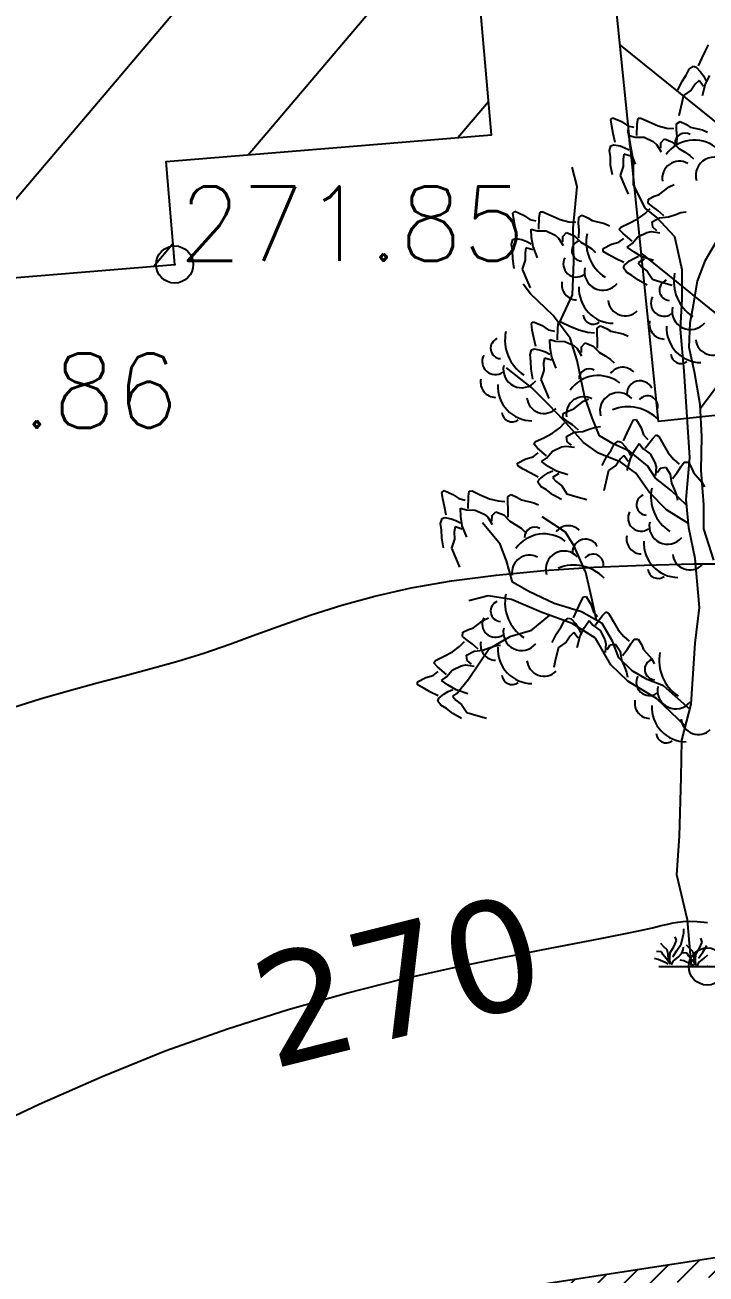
# Model space of a CAD drawing. Header units: millimetres. Extents: x 524954 to 526204, y 9523489 to 9524010.
# Drawn here: x 525496.57 to 525505.72, y 9523560.86 to 9523577.66 of the extents above; entities that cross this region are included whole.
import ezdxf
from ezdxf.enums import TextEntityAlignment as Align

# ---------------------------------------------------------------- set-up
doc = ezdxf.new("R2010")
doc.units = ezdxf.units.MM
doc.header["$PDMODE"] = 32
doc.header["$PDSIZE"] = 0.5
doc.linetypes.add('ACAD_ISO12W100', pattern=[21, 12, -3, 0, -3, 0, -3])
for name, color, linetype in [('Arbre', 34, 'ACAD_ISO12W100'), ('Bati', 6, 'Continuous'), ('Bati_H', 1, 'Continuous'), ('Cloture', 7, 'Continuous'), ('CN_01_00', 3, 'Continuous'), ('CN_10_00', 1, 'Continuous'), ('Cotation Courbes de niveau', 7, 'Continuous'), ('Murs', 1, 'Continuous'), ('TopoAlt', 3, 'Continuous'), ('TOPOJIS', 7, 'Continuous')]:
    doc.layers.add(name, color=color, linetype=linetype)
doc.styles.add('Simplex 1.0', font='Simplex.shx', dxfattribs={"width": 0.99, "height": 1})
doc.styles.add('Verdana 1.0', font='verdana.ttf', dxfattribs={"width": 0.99, "height": 1})

# ---------------------------------------------------------------- blocks, each defined once
blk = doc.blocks.new('TCPOINT M')
at = {"color": 0}
blk.add_point((0, 0), dxfattribs=at)
at = {"layer": 'TopoAlt', "style": 'Simplex 1.0', "width": 0.99}
blk.add_attdef('ALT', (0.15, 0.15), '', height=1, dxfattribs=at)
blk = doc.blocks.new('v088')
at = {"color": 3, "linetype": 'Continuous'}
for p, q in [((-0.069, 12.224), (-0.024, 12.318)), ((-0.024, 12.318), (0.016, 12.396)), ((-0.243, 12.069), (-0.188, 12.111)), ((-0.188, 12.111), (-0.15, 12.099)), ((-0.15, 12.099), (-0.092, 12.035)), ((-0.118, 12.113), (-0.069, 12.224)), ((-0.344, 11.901), (-0.283, 11.991)), ((-0.283, 11.991), (-0.243, 12.069)), ((-0.092, 12.035), (-0.054, 11.98)), ((-0.054, 11.98), (-0.022, 11.919)), ((-0.025, 11.872), (0.032, 11.984)), ((-0.403, 11.78), (-0.344, 11.901)), ((-0.217, 11.788), (-0.32, 11.714)), ((-0.162, 11.869), (-0.217, 11.788)), ((-0.112, 11.918), (-0.162, 11.869)), ((-0.054, 11.839), (-0.112, 11.918)), ((-0.066, 11.715), (-0.025, 11.872)), ((-0.32, 11.714), (-0.357, 11.558)), ((-0.357, 11.558), (-0.382, 11.444)), ((-1.299, 11.392), (-1.27, 11.417)), ((-1.285, 11.305), (-1.299, 11.392)), ((-1.266, 11.203), (-1.285, 11.305)), ((-1.27, 11.417), (-1.154, 11.366)), ((-1.154, 11.366), (-1.07, 11.309)), ((-1.07, 11.309), (-0.988, 11.29)), ((-0.947, 11.176), (-0.943, 11.337)), ((-0.943, 11.337), (-0.932, 11.411)), ((-0.932, 11.411), (-0.894, 11.412)), ((-0.894, 11.412), (-0.784, 11.361)), ((-0.784, 11.361), (-0.66, 11.307)), ((-0.66, 11.307), (-0.544, 11.278)), ((-0.544, 11.278), (-0.452, 11.27)), ((-0.413, 11.333), (-0.367, 11.365)), ((-0.413, 11.254), (-0.413, 11.333)), ((-0.367, 11.365), (-0.29, 11.329)), ((-0.29, 11.329), (-0.229, 11.292)), ((-0.229, 11.292), (-0.065, 11.254)), ((-1.241, 11.084), (-1.266, 11.203)), ((-1.05, 11.179), (-0.971, 11.157)), ((-1.044, 11.067), (-1.05, 11.179)), ((-0.971, 11.157), (-0.851, 11.155)), ((-0.851, 11.155), (-0.73, 11.098)), ((-0.73, 11.098), (-0.682, 11.059)), ((-0.626, 11.08), (-0.576, 11.133)), ((-0.576, 11.133), (-0.468, 11.09)), ((-0.468, 11.09), (-0.384, 11.005)), ((-0.408, 11.17), (-0.413, 11.254)), ((-0.41, 11.061), (-0.408, 11.17)), ((-0.065, 11.254), (0.001, 11.223)), ((-1.317, 10.975), (-1.297, 11.041)), ((-1.303, 10.889), (-1.317, 10.975)), ((-1.297, 11.041), (-1.259, 11.053)), ((-1.259, 11.053), (-1.174, 11.037)), ((-1.174, 11.037), (-1.111, 11.014)), ((-1.122, 10.929), (-1.134, 10.861)), ((-1.029, 10.899), (-1.122, 10.929)), ((-1.111, 11.014), (-1.05, 10.983)), ((-1.024, 10.943), (-1.044, 11.067)), ((-0.966, 10.792), (-1.024, 10.943)), ((-0.682, 11.059), (-0.622, 10.96)), ((-0.626, 11.006), (-0.626, 11.08)), ((-0.384, 11.005), (-0.307, 10.958)), ((-0.307, 10.958), (-0.234, 10.911)), ((-1.3, 10.78), (-1.303, 10.889)), ((-1.277, 10.647), (-1.3, 10.78)), ((-1.131, 10.763), (-1.171, 10.642)), ((-1.134, 10.861), (-1.131, 10.763)), ((-0.234, 10.911), (-0.184, 10.864)), ((-1.171, 10.642), (-1.109, 10.494)), ((-1.109, 10.494), (-1.063, 10.387)), ((-0.648, 10.385), (-0.514, 10.488)), ((-0.514, 10.488), (-0.448, 10.519)), ((-0.796, 10.268), (-0.791, 10.323)), ((-0.735, 10.218), (-0.796, 10.268)), ((-0.791, 10.323), (-0.715, 10.36)), ((-0.715, 10.36), (-0.648, 10.385)), ((-2.616, 10.132), (-2.587, 10.158)), ((-2.603, 10.046), (-2.616, 10.132)), ((-2.587, 10.158), (-2.471, 10.107)), ((-2.471, 10.107), (-2.388, 10.049)), ((-2.261, 10.077), (-2.249, 10.151)), ((-2.249, 10.151), (-2.211, 10.152)), ((-2.211, 10.152), (-2.101, 10.101)), ((-2.101, 10.101), (-1.977, 10.047)), ((-1.73, 10.074), (-1.685, 10.105)), ((-1.685, 10.105), (-1.608, 10.069)), ((-0.931, 10.06), (-0.836, 10.131)), ((-0.836, 10.131), (-0.771, 10.198)), ((-0.666, 10.169), (-0.735, 10.218)), ((-0.583, 10.098), (-0.666, 10.169)), ((-0.642, 10.071), (-0.523, 10.083)), ((-0.523, 10.083), (-0.438, 10.113)), ((-0.438, 10.113), (-0.356, 10.14)), ((-0.356, 10.14), (-0.287, 10.149)), ((-2.583, 9.943), (-2.603, 10.046)), ((-2.558, 9.824), (-2.583, 9.943)), ((-2.388, 10.049), (-2.306, 10.03)), ((-2.368, 9.919), (-2.288, 9.897)), ((-2.362, 9.808), (-2.368, 9.919)), ((-2.264, 9.917), (-2.261, 10.077)), ((-1.977, 10.047), (-1.862, 10.018)), ((-1.862, 10.018), (-1.769, 10.01)), ((-1.731, 9.995), (-1.73, 10.074)), ((-1.725, 9.911), (-1.731, 9.995)), ((-1.608, 10.069), (-1.547, 10.033)), ((-1.547, 10.033), (-1.382, 9.994)), ((-1.382, 9.994), (-1.316, 9.963)), ((-1.184, 9.915), (-1.161, 9.945)), ((-1.134, 9.859), (-1.184, 9.915)), ((-1.161, 9.945), (-1.051, 9.998)), ((-1.051, 9.998), (-0.931, 10.06)), ((-0.743, 10.015), (-0.642, 10.071)), ((-0.734, 9.943), (-0.743, 10.015)), ((-0.677, 9.896), (-0.734, 9.943)), ((-2.634, 9.715), (-2.614, 9.781)), ((-2.614, 9.781), (-2.576, 9.793)), ((-2.576, 9.793), (-2.492, 9.777)), ((-2.492, 9.777), (-2.428, 9.754)), ((-2.428, 9.754), (-2.368, 9.723)), ((-2.342, 9.683), (-2.362, 9.808)), ((-2.288, 9.897), (-2.168, 9.895)), ((-2.168, 9.895), (-2.047, 9.839)), ((-2.047, 9.839), (-2, 9.799)), ((-2, 9.799), (-1.94, 9.7)), ((-1.944, 9.746), (-1.943, 9.82)), ((-1.943, 9.82), (-1.893, 9.873)), ((-1.893, 9.873), (-1.786, 9.83)), ((-1.786, 9.83), (-1.702, 9.745)), ((-1.728, 9.802), (-1.725, 9.911)), ((-1.702, 9.745), (-1.624, 9.699)), ((-1.192, 9.743), (-1.125, 9.794)), ((-1.012, 9.755), (-1.134, 9.859)), ((-1.011, 9.724), (-0.934, 9.816)), ((-0.934, 9.816), (-0.814, 9.874)), ((-0.814, 9.874), (-0.753, 9.886)), ((-0.753, 9.886), (-0.639, 9.87)), ((-2.621, 9.629), (-2.634, 9.715)), ((-2.617, 9.52), (-2.621, 9.629)), ((-2.439, 9.669), (-2.451, 9.601)), ((-2.451, 9.601), (-2.448, 9.503)), ((-2.346, 9.639), (-2.439, 9.669)), ((-2.283, 9.532), (-2.342, 9.683)), ((-1.624, 9.699), (-1.552, 9.652)), ((-1.552, 9.652), (-1.502, 9.604)), ((-1.402, 9.657), (-1.289, 9.715)), ((-1.401, 9.619), (-1.402, 9.657)), ((-1.325, 9.574), (-1.401, 9.619)), ((-1.289, 9.715), (-1.192, 9.743)), ((-1.079, 9.676), (-1.011, 9.724)), ((-0.989, 9.611), (-1.079, 9.676)), ((-0.88, 9.547), (-0.989, 9.611)), ((-2.595, 9.387), (-2.617, 9.52)), ((-2.448, 9.503), (-2.488, 9.382)), ((-1.233, 9.524), (-1.325, 9.574)), ((-1.125, 9.469), (-1.233, 9.524)), ((-1.128, 9.398), (-1.113, 9.435)), ((-1.113, 9.435), (-1.047, 9.49)), ((-1.047, 9.49), (-0.989, 9.525)), ((-0.989, 9.525), (-0.927, 9.553)), ((-0.848, 9.516), (-0.931, 9.463)), ((-0.931, 9.463), (-0.885, 9.411)), ((-0.885, 9.411), (-0.807, 9.351)), ((-0.726, 9.498), (-0.88, 9.547)), ((-2.488, 9.382), (-2.427, 9.234)), ((-1.089, 9.341), (-1.128, 9.398)), ((-1.014, 9.297), (-1.089, 9.341)), ((-0.927, 9.231), (-1.014, 9.297)), ((-0.807, 9.351), (-0.739, 9.244)), ((-0.739, 9.244), (-0.586, 9.198)), ((-2.427, 9.234), (-2.38, 9.127)), ((-0.81, 9.165), (-0.927, 9.231)), ((-0.586, 9.198), (-0.473, 9.166)), ((-2.366, 8.647), (-2.337, 8.672)), ((-2.353, 8.56), (-2.366, 8.647)), ((-2.337, 8.672), (-2.221, 8.621)), ((-2.221, 8.621), (-2.138, 8.563)), ((-2.014, 8.431), (-2.011, 8.592)), ((-2.011, 8.592), (-1.999, 8.665)), ((-1.999, 8.665), (-1.961, 8.666)), ((-1.961, 8.666), (-1.851, 8.615)), ((-1.851, 8.615), (-1.727, 8.562)), ((-1.481, 8.509), (-1.48, 8.588)), ((-1.48, 8.588), (-1.435, 8.619)), ((-1.435, 8.619), (-1.357, 8.583)), ((-1.357, 8.583), (-1.297, 8.547)), ((-2.333, 8.457), (-2.353, 8.56)), ((-2.308, 8.338), (-2.333, 8.457)), ((-2.138, 8.563), (-2.056, 8.544)), ((-2.118, 8.433), (-2.038, 8.411)), ((-2.112, 8.322), (-2.118, 8.433)), ((-2.038, 8.411), (-1.918, 8.409)), ((-1.918, 8.409), (-1.797, 8.353)), ((-1.727, 8.562), (-1.612, 8.532)), ((-1.612, 8.532), (-1.519, 8.524)), ((-1.475, 8.425), (-1.481, 8.509)), ((-1.478, 8.316), (-1.475, 8.425)), ((-1.297, 8.547), (-1.132, 8.508)), ((-1.132, 8.508), (-1.066, 8.477)), ((-2.384, 8.23), (-2.364, 8.296)), ((-2.364, 8.296), (-2.326, 8.308)), ((-2.326, 8.308), (-2.242, 8.291)), ((-2.242, 8.291), (-2.178, 8.268)), ((-2.178, 8.268), (-2.118, 8.237)), ((-2.092, 8.197), (-2.112, 8.322)), ((-1.797, 8.353), (-1.75, 8.313)), ((-1.75, 8.313), (-1.69, 8.215)), ((-1.694, 8.261), (-1.693, 8.334)), ((-1.693, 8.334), (-1.643, 8.387)), ((-1.643, 8.387), (-1.536, 8.344)), ((-1.536, 8.344), (-1.452, 8.259)), ((-1.452, 8.259), (-1.374, 8.213)), ((-2.371, 8.143), (-2.384, 8.23)), ((-2.367, 8.034), (-2.371, 8.143)), ((-2.189, 8.184), (-2.201, 8.115)), ((-2.201, 8.115), (-2.198, 8.017)), ((-2.096, 8.154), (-2.189, 8.184)), ((-2.033, 8.047), (-2.092, 8.197)), ((-1.374, 8.213), (-1.302, 8.166)), ((-1.302, 8.166), (-1.252, 8.118)), ((-2.345, 7.902), (-2.367, 8.034)), ((-2.198, 8.017), (-2.238, 7.897)), ((-2.238, 7.897), (-2.177, 7.749)), ((-2.177, 7.749), (-2.13, 7.641)), ((-1.797, 7.5), (-1.663, 7.603)), ((-1.663, 7.603), (-1.598, 7.634)), ((-1.945, 7.383), (-1.94, 7.438)), ((-1.94, 7.438), (-1.864, 7.475)), ((-1.864, 7.475), (-1.797, 7.5)), ((-2.081, 7.175), (-1.985, 7.246)), ((-1.985, 7.246), (-1.92, 7.313)), ((-1.884, 7.333), (-1.945, 7.383)), ((-1.815, 7.284), (-1.884, 7.333)), ((-1.732, 7.213), (-1.815, 7.284)), ((-1.672, 7.198), (-1.587, 7.228)), ((-1.587, 7.228), (-1.505, 7.255)), ((-1.505, 7.255), (-1.436, 7.264)), ((-1.078, 7.18), (-1.034, 7.275)), ((-1.034, 7.275), (-0.994, 7.353)), ((-0.994, 7.353), (-0.955, 7.356)), ((-0.955, 7.356), (-0.891, 7.247)), ((-0.891, 7.247), (-0.858, 7.151)), ((-2.333, 7.03), (-2.31, 7.06)), ((-2.31, 7.06), (-2.2, 7.113)), ((-2.2, 7.113), (-2.081, 7.175)), ((-1.892, 7.13), (-1.791, 7.186)), ((-1.883, 7.058), (-1.892, 7.13)), ((-1.826, 7.011), (-1.883, 7.058)), ((-1.791, 7.186), (-1.672, 7.198)), ((-1.253, 7.025), (-1.198, 7.067)), ((-1.198, 7.067), (-1.16, 7.055)), ((-1.128, 7.069), (-1.078, 7.18)), ((-0.858, 7.151), (-0.802, 7.088)), ((-0.835, 6.972), (-0.738, 7.1)), ((-0.738, 7.1), (-0.686, 7.153)), ((-0.686, 7.153), (-0.654, 7.131)), ((-0.654, 7.131), (-0.595, 7.025)), ((-2.342, 6.858), (-2.275, 6.909)), ((-2.283, 6.974), (-2.333, 7.03)), ((-2.161, 6.87), (-2.283, 6.974)), ((-2.161, 6.839), (-2.083, 6.931)), ((-2.083, 6.931), (-1.963, 6.989)), ((-1.963, 6.989), (-1.902, 7.001)), ((-1.902, 7.001), (-1.788, 6.985)), ((-1.354, 6.857), (-1.293, 6.947)), ((-1.293, 6.947), (-1.253, 7.025)), ((-1.16, 7.055), (-1.101, 6.992)), ((-1.101, 6.992), (-1.063, 6.936)), ((-1.063, 6.936), (-1.032, 6.875)), ((-1.035, 6.828), (-0.978, 6.941)), ((-0.978, 6.941), (-0.918, 7.034)), ((-0.918, 7.034), (-0.866, 6.97)), ((-0.866, 6.97), (-0.77, 6.898)), ((-0.77, 6.898), (-0.705, 6.781)), ((-0.595, 7.025), (-0.526, 6.909)), ((-0.526, 6.909), (-0.45, 6.818)), ((-2.551, 6.772), (-2.439, 6.83)), ((-2.55, 6.734), (-2.551, 6.772)), ((-2.475, 6.689), (-2.55, 6.734)), ((-2.439, 6.83), (-2.342, 6.858)), ((-2.228, 6.791), (-2.161, 6.839)), ((-2.138, 6.726), (-2.228, 6.791)), ((-2.029, 6.662), (-2.138, 6.726)), ((-1.413, 6.737), (-1.354, 6.857)), ((-1.227, 6.745), (-1.33, 6.67)), ((-1.172, 6.826), (-1.227, 6.745)), ((-1.122, 6.874), (-1.172, 6.826)), ((-1.064, 6.795), (-1.122, 6.874)), ((-1.076, 6.671), (-1.035, 6.828)), ((-0.705, 6.781), (-0.69, 6.721)), ((-0.69, 6.721), (-0.699, 6.606)), ((-0.45, 6.818), (-0.379, 6.757)), ((-0.402, 6.651), (-0.357, 6.722)), ((-0.357, 6.722), (-0.31, 6.785)), ((-0.31, 6.785), (-0.255, 6.784)), ((-0.255, 6.784), (-0.214, 6.71)), ((-2.383, 6.639), (-2.475, 6.689)), ((-2.274, 6.584), (-2.383, 6.639)), ((-2.262, 6.55), (-2.196, 6.606)), ((-2.196, 6.606), (-2.138, 6.64)), ((-2.138, 6.64), (-2.076, 6.668)), ((-1.998, 6.632), (-2.08, 6.578)), ((-2.08, 6.578), (-2.034, 6.526)), ((-1.875, 6.613), (-2.029, 6.662)), ((-1.33, 6.67), (-1.367, 6.514)), ((-0.675, 6.646), (-0.632, 6.705)), ((-0.632, 6.705), (-0.56, 6.719)), ((-0.56, 6.719), (-0.498, 6.621)), ((-0.498, 6.621), (-0.48, 6.503)), ((-0.468, 6.564), (-0.402, 6.651)), ((-0.214, 6.71), (-0.186, 6.645)), ((-0.186, 6.645), (-0.075, 6.517)), ((-3.568, 6.377), (-3.539, 6.402)), ((-3.539, 6.402), (-3.423, 6.351)), ((-3.213, 6.322), (-3.201, 6.396)), ((-3.201, 6.396), (-3.163, 6.397)), ((-3.163, 6.397), (-3.053, 6.346)), ((-2.277, 6.513), (-2.262, 6.55)), ((-2.238, 6.456), (-2.277, 6.513)), ((-2.163, 6.412), (-2.238, 6.456)), ((-2.076, 6.346), (-2.163, 6.412)), ((-2.034, 6.526), (-1.957, 6.466)), ((-1.957, 6.466), (-1.888, 6.359)), ((-1.367, 6.514), (-1.392, 6.4)), ((-0.48, 6.503), (-0.444, 6.419)), ((-0.444, 6.419), (-0.414, 6.339)), ((-0.075, 6.517), (-0.04, 6.453)), ((-3.555, 6.29), (-3.568, 6.377)), ((-3.535, 6.188), (-3.555, 6.29)), ((-3.423, 6.351), (-3.34, 6.294)), ((-3.34, 6.294), (-3.258, 6.275)), ((-3.216, 6.161), (-3.213, 6.322)), ((-3.053, 6.346), (-2.929, 6.292)), ((-2.929, 6.292), (-2.814, 6.263)), ((-2.814, 6.263), (-2.721, 6.255)), ((-2.683, 6.24), (-2.682, 6.318)), ((-2.677, 6.155), (-2.683, 6.24)), ((-2.682, 6.318), (-2.637, 6.35)), ((-2.637, 6.35), (-2.56, 6.314)), ((-2.56, 6.314), (-2.499, 6.278)), ((-2.499, 6.278), (-2.334, 6.239)), ((-2.334, 6.239), (-2.268, 6.208)), ((-1.959, 6.28), (-2.076, 6.346)), ((-1.888, 6.359), (-1.735, 6.313)), ((-1.735, 6.313), (-1.622, 6.281)), ((-0.414, 6.339), (-0.401, 6.271)), ((-3.51, 6.069), (-3.535, 6.188)), ((-3.32, 6.164), (-3.24, 6.142)), ((-3.314, 6.053), (-3.32, 6.164)), ((-3.294, 5.928), (-3.314, 6.053)), ((-3.24, 6.142), (-3.121, 6.14)), ((-3.121, 6.14), (-2.999, 6.083)), ((-2.999, 6.083), (-2.952, 6.044)), ((-2.896, 5.991), (-2.895, 6.065)), ((-2.895, 6.065), (-2.845, 6.118)), ((-2.845, 6.118), (-2.738, 6.075)), ((-2.738, 6.075), (-2.654, 5.99)), ((-2.68, 6.046), (-2.677, 6.155)), ((-3.586, 5.96), (-3.566, 6.026)), ((-3.573, 5.874), (-3.586, 5.96)), ((-3.566, 6.026), (-3.528, 6.038)), ((-3.528, 6.038), (-3.444, 6.022)), ((-3.444, 6.022), (-3.38, 5.999)), ((-3.392, 5.914), (-3.403, 5.846)), ((-3.298, 5.884), (-3.392, 5.914)), ((-3.38, 5.999), (-3.32, 5.968)), ((-3.235, 5.777), (-3.294, 5.928)), ((-2.952, 6.044), (-2.892, 5.945)), ((-2.654, 5.99), (-2.576, 5.943)), ((-2.576, 5.943), (-2.504, 5.896)), ((-2.504, 5.896), (-2.454, 5.849)), ((-3.57, 5.765), (-3.573, 5.874)), ((-3.547, 5.632), (-3.57, 5.765)), ((-3.4, 5.748), (-3.44, 5.627)), ((-3.403, 5.846), (-3.4, 5.748)), ((-3.44, 5.627), (-3.379, 5.479)), ((-3.379, 5.479), (-3.332, 5.372)), ((-1.751, 4.8), (-1.707, 4.895)), ((-1.707, 4.895), (-1.667, 4.973)), ((-1.667, 4.973), (-1.628, 4.976)), ((-1.628, 4.976), (-1.564, 4.867)), ((-1.801, 4.689), (-1.751, 4.8)), ((-1.564, 4.867), (-1.531, 4.771)), ((-1.531, 4.771), (-1.475, 4.707)), ((-1.508, 4.592), (-1.411, 4.72)), ((-1.411, 4.72), (-1.359, 4.773)), ((-1.359, 4.773), (-1.327, 4.751)), ((-1.327, 4.751), (-1.268, 4.645)), ((-3.21, 4.533), (-3.143, 4.557)), ((-3.143, 4.557), (-3.01, 4.66)), ((-3.01, 4.66), (-2.944, 4.692)), ((-2.027, 4.477), (-1.966, 4.567)), ((-1.966, 4.567), (-1.926, 4.645)), ((-1.926, 4.645), (-1.871, 4.687)), ((-1.871, 4.687), (-1.833, 4.675)), ((-1.833, 4.675), (-1.774, 4.612)), ((-1.774, 4.612), (-1.736, 4.556)), ((-1.736, 4.556), (-1.705, 4.495)), ((-1.708, 4.448), (-1.651, 4.561)), ((-1.651, 4.561), (-1.591, 4.654)), ((-1.591, 4.654), (-1.539, 4.59)), ((-1.539, 4.59), (-1.443, 4.518)), ((-1.268, 4.645), (-1.199, 4.529)), ((-3.331, 4.304), (-3.266, 4.37)), ((-3.291, 4.441), (-3.287, 4.496)), ((-3.23, 4.39), (-3.291, 4.441)), ((-3.287, 4.496), (-3.21, 4.533)), ((-3.162, 4.341), (-3.23, 4.39)), ((-2.086, 4.357), (-2.027, 4.477)), ((-1.845, 4.445), (-1.9, 4.365)), ((-1.795, 4.494), (-1.845, 4.445)), ((-1.737, 4.415), (-1.795, 4.494)), ((-1.749, 4.291), (-1.708, 4.448)), ((-1.443, 4.518), (-1.378, 4.401)), ((-1.378, 4.401), (-1.363, 4.341)), ((-1.199, 4.529), (-1.123, 4.438)), ((-1.123, 4.438), (-1.052, 4.377)), ((-1.03, 4.342), (-0.984, 4.405)), ((-0.984, 4.405), (-0.928, 4.404)), ((-0.928, 4.404), (-0.887, 4.33)), ((-3.547, 4.171), (-3.427, 4.233)), ((-3.427, 4.233), (-3.331, 4.304)), ((-3.239, 4.188), (-3.137, 4.244)), ((-3.079, 4.271), (-3.162, 4.341)), ((-3.137, 4.244), (-3.019, 4.255)), ((-3.019, 4.255), (-2.933, 4.286)), ((-2.933, 4.286), (-2.851, 4.312)), ((-2.851, 4.312), (-2.783, 4.321)), ((-2.003, 4.29), (-2.04, 4.134)), ((-1.9, 4.365), (-2.003, 4.29)), ((-1.363, 4.341), (-1.372, 4.226)), ((-1.349, 4.266), (-1.305, 4.325)), ((-1.305, 4.325), (-1.233, 4.338)), ((-1.233, 4.338), (-1.171, 4.241)), ((-1.171, 4.241), (-1.153, 4.123)), ((-1.141, 4.184), (-1.075, 4.271)), ((-1.075, 4.271), (-1.03, 4.342)), ((-0.887, 4.33), (-0.859, 4.265)), ((-0.859, 4.265), (-0.748, 4.137)), ((-3.679, 4.087), (-3.656, 4.117)), ((-3.629, 4.032), (-3.679, 4.087)), ((-3.656, 4.117), (-3.547, 4.171)), ((-3.43, 3.988), (-3.309, 4.046)), ((-3.309, 4.046), (-3.249, 4.058)), ((-3.249, 4.058), (-3.134, 4.042)), ((-3.229, 4.115), (-3.239, 4.188)), ((-3.172, 4.068), (-3.229, 4.115)), ((-2.04, 4.134), (-2.065, 4.02)), ((-1.153, 4.123), (-1.118, 4.039)), ((-1.118, 4.039), (-1.087, 3.959)), ((-0.748, 4.137), (-0.713, 4.073)), ((-3.898, 3.83), (-3.785, 3.887)), ((-3.785, 3.887), (-3.688, 3.915)), ((-3.688, 3.915), (-3.621, 3.967)), ((-3.507, 3.927), (-3.629, 4.032)), ((-3.574, 3.849), (-3.507, 3.896)), ((-3.507, 3.896), (-3.43, 3.988)), ((-1.087, 3.959), (-1.074, 3.891)), ((-3.897, 3.791), (-3.898, 3.83)), ((-3.821, 3.747), (-3.897, 3.791)), ((-3.729, 3.697), (-3.821, 3.747)), ((-3.621, 3.641), (-3.729, 3.697)), ((-3.484, 3.783), (-3.574, 3.849)), ((-3.542, 3.663), (-3.485, 3.698)), ((-3.485, 3.698), (-3.422, 3.725)), ((-3.375, 3.72), (-3.484, 3.783)), ((-3.221, 3.67), (-3.375, 3.72)), ((-3.623, 3.571), (-3.609, 3.608)), ((-3.585, 3.514), (-3.623, 3.571)), ((-3.609, 3.608), (-3.542, 3.663)), ((-3.344, 3.689), (-3.426, 3.635)), ((-3.426, 3.635), (-3.38, 3.583)), ((-3.38, 3.583), (-3.303, 3.524)), ((-3.509, 3.469), (-3.585, 3.514)), ((-3.423, 3.403), (-3.509, 3.469)), ((-3.306, 3.337), (-3.423, 3.403)), ((-3.303, 3.524), (-3.234, 3.416)), ((-3.234, 3.416), (-3.081, 3.37)), ((-3.081, 3.37), (-2.968, 3.339)), ((-0.317, 0.454), (-0.315, 0.507)), ((-0.452, 0.267), (-0.416, 0.349)), ((-0.416, 0.349), (-0.433, 0.399)), ((-0.353, 0.303), (-0.329, 0.397)), ((-0.329, 0.397), (-0.317, 0.454)), ((-0.07, 0.329), (-0.087, 0.38)), ((-0.618, 0.197), (-0.683, 0.202)), ((-0.587, 0.264), (-0.627, 0.308)), ((-0.596, 0.159), (-0.618, 0.197)), ((-0.541, 0.224), (-0.587, 0.264)), ((-0.529, 0.166), (-0.541, 0.224)), ((-0.505, 0.106), (-0.502, 0.188)), ((-0.502, 0.188), (-0.452, 0.267)), ((-0.464, 0.132), (-0.409, 0.214)), ((-0.409, 0.214), (-0.353, 0.303)), ((-0.387, 0.132), (-0.341, 0.178)), ((-0.341, 0.178), (-0.327, 0.226)), ((-0.272, 0.178), (-0.337, 0.183)), ((-0.327, 0.226), (-0.32, 0.26)), ((-0.24, 0.245), (-0.281, 0.288)), ((-0.25, 0.139), (-0.272, 0.178)), ((-0.195, 0.204), (-0.24, 0.245)), ((-0.183, 0.147), (-0.195, 0.204)), ((-0.159, 0.087), (-0.156, 0.168)), ((-0.156, 0.168), (-0.106, 0.248)), ((-0.118, 0.113), (-0.063, 0.195)), ((-0.106, 0.248), (-0.07, 0.329)), ((-0.063, 0.195), (-0.007, 0.284)), ((-0.661, 0.096), (-0.712, 0.106)), ((-0.567, 0.053), (-0.661, 0.096)), ((-0.536, 0.087), (-0.596, 0.159)), ((-0.527, 0.031), (-0.567, 0.053)), ((-0.5, 0.031), (-0.536, 0.087)), ((-0.524, 0.099), (-0.529, 0.166)), ((-0.5, 0.036), (-0.505, 0.106)), ((-0.483, 0.022), (-0.459, 0.072)), ((-0.459, 0.072), (-0.387, 0.132)), ((-0.315, 0.077), (-0.365, 0.087)), ((-0.221, 0.034), (-0.315, 0.077)), ((-0.19, 0.067), (-0.25, 0.139)), ((-0.18, 0.012), (-0.221, 0.034)), ((-0.154, 0.012), (-0.19, 0.067)), ((-0.178, 0.079), (-0.183, 0.147)), ((-0.154, 0.017), (-0.159, 0.087)), ((-0.137, 0.002), (-0.113, 0.053)), ((-0.113, 0.053), (-0.041, 0.113)), ((-0.041, 0.113), (0.005, 0.159))]:
    blk.add_line(p, q, dxfattribs=at)
at = {"linetype": 'Continuous'}
for p, q in [((-0.991, 10.831), (-1.069, 11.252)), ((-0.991, 10.52), (-0.991, 10.831)), ((-1.749, 10.491), (-1.817, 10.751)), ((-1.806, 9.931), (-1.749, 10.491)), ((-0.835, 10.2), (-0.991, 10.52)), ((-0.683, 10.078), (-0.835, 10.2)), ((-1.797, 9.483), (-1.806, 9.931)), ((-0.435, 9.816), (-0.683, 10.078)), ((-0.339, 9.37), (-0.435, 9.816)), ((-0.025, 9.501), (0.168, 9.829)), ((-1.812, 9.035), (-1.797, 9.483)), ((-0.131, 9.219), (-0.025, 9.501)), ((-0.337, 8.979), (-0.339, 9.37)), ((-2.378, 9.048), (-2.474, 9.177)), ((-0.186, 8.901), (-0.131, 9.219)), ((-2.074, 8.756), (-2.378, 9.048)), ((-1.992, 8.647), (-1.812, 9.035)), ((-0.36, 8.574), (-0.337, 8.979)), ((-1.843, 8.45), (-2.074, 8.756)), ((-0.231, 8.658), (-0.186, 8.901)), ((-0.311, 8.009), (-0.36, 8.574)), ((-0.243, 8.328), (-0.231, 8.658)), ((-1.75, 8.153), (-1.843, 8.45)), ((-0.174, 8), (-0.243, 8.328)), ((-1.653, 7.676), (-1.75, 8.153)), ((-2.358, 7.786), (-2.7, 8.052)), ((-0.274, 7.463), (-0.311, 8.009)), ((-0.096, 7.56), (-0.174, 8)), ((-0.093, 7.509), (0.262, 7.984)), ((-2.129, 7.554), (-2.358, 7.786)), ((-1.547, 7.38), (-1.653, 7.676)), ((-1.932, 7.347), (-2.129, 7.554)), ((-0.237, 6.848), (-0.274, 7.463)), ((-0.075, 7.131), (-0.096, 7.56)), ((-1.665, 7.048), (-1.932, 7.347)), ((-1.449, 7.14), (-1.547, 7.38)), ((-1.266, 7.031), (-1.449, 7.14)), ((-0.084, 6.677), (-0.075, 7.131)), ((-1.463, 6.903), (-1.665, 7.048)), ((-1.162, 6.785), (-1.463, 6.903)), ((-1.047, 6.93), (-1.266, 7.031)), ((-0.806, 6.736), (-1.047, 6.93)), ((-0.96, 6.634), (-1.162, 6.785)), ((-0.697, 6.571), (-0.806, 6.736)), ((-0.287, 6.281), (-0.237, 6.848)), ((-0.78, 6.382), (-0.96, 6.634)), ((-0.488, 6.401), (-0.697, 6.571)), ((-0.049, 6.211), (-0.084, 6.677)), ((-0.279, 6.204), (-0.488, 6.401)), ((-0.551, 6.145), (-0.78, 6.382)), ((-0.248, 5.902), (-0.287, 6.281)), ((-0.254, 5.961), (-0.551, 6.145)), ((-0.049, 5.888), (-0.049, 6.211)), ((-2.787, 5.681), (-3.023, 5.969)), ((-1.907, 5.843), (-2.222, 6.048)), ((-0.165, 5.487), (-0.248, 5.902)), ((0.085, 5.468), (-0.049, 5.888)), ((-1.791, 5.652), (-1.907, 5.843)), ((-2.701, 5.459), (-2.787, 5.681)), ((-1.635, 5.301), (-1.791, 5.652)), ((-2.621, 5.169), (-2.701, 5.459)), ((-0.107, 4.829), (-0.165, 5.487)), ((-1.559, 4.967), (-1.635, 5.301)), ((-2.4, 5.043), (-2.621, 5.169)), ((-2.061, 4.882), (-2.4, 5.043)), ((-2.946, 4.988), (-3.206, 4.92)), ((-2.634, 4.938), (-2.946, 4.988)), ((-2.233, 4.766), (-2.634, 4.938)), ((-1.692, 4.771), (-2.061, 4.882)), ((-1.492, 4.659), (-1.559, 4.967)), ((-2.123, 4.725), (-2.377, 4.514)), ((-1.819, 4.613), (-2.233, 4.766)), ((-1.415, 4.615), (-1.692, 4.771)), ((-0.166, 4.349), (-0.107, 4.829)), ((-1.504, 4.415), (-1.819, 4.613)), ((-1.273, 4.376), (-1.415, 4.615)), ((-2.655, 4.434), (-2.931, 4.273)), ((-2.377, 4.514), (-2.655, 4.434)), ((-1.298, 4.058), (-1.504, 4.415)), ((-1.188, 4.154), (-1.273, 4.376)), ((-2.931, 4.273), (-3.209, 3.863)), ((-0.217, 3.527), (-0.166, 4.349)), ((-1.069, 3.839), (-1.298, 4.058)), ((-1.01, 3.977), (-1.188, 4.154)), ((-0.808, 3.863), (-1.01, 3.977)), ((-3.209, 3.863), (-3.367, 3.667)), ((-0.685, 3.605), (-1.069, 3.839)), ((-0.589, 3.774), (-0.808, 3.863)), ((-0.234, 3.461), (-0.589, 3.774)), ((-0.294, 3.234), (-0.685, 3.605)), ((-0.344, 3.046), (-0.217, 3.527)), ((-0.352, 2.542), (-0.344, 3.046)), ((-0.373, 1.752), (-0.352, 2.542)), ((-0.412, 1.235), (-0.373, 1.752)), ((-0.268, 0.628), (-0.412, 1.235)), ((-0.213, 0), (-0.268, 0.628)), ((-0.654, 0), (0.654, 0))]:
    blk.add_line(p, q, dxfattribs=at)
at = {"color": 3, "linetype": 'Continuous'}
for centre, major_axis, start_param, end_param in [((-0.176, 10.651), (0.33, 0.33), 0.12682, 1.733702), ((-0.3, 11.072), (0.0964, 0.0964), 0.254619, 2.377018), ((-0.376, 10.6), (0.164, 0.164), 0.282297, 2.520721), ((0.091, 10.641), (0.174, 0.174), 6.236163, 8.918901), ((-1.682, 9.628), (-0.099, 0.099), -0.421529, 2.292047), ((-1.063, 9.743), (0.4, 0.4), 2.158504, 3.344219), ((-1.76, 9.451), (-0.125, 0.125), 0.293965, 2.957824), ((-1.405, 9.343), (0.174, 0.174), 2.133893, 4.816631), ((0.115, 9.214), (-0.4, 0.4), 0.587708, 1.773422), ((-1.753, 9.172), (-0.145, 0.145), 0.590553, 2.325666), ((-1.26, 9.119), (0.33, 0.33), 2.307735, 3.914618), ((-0.504, 9.099), (0.099, 0.099), 1.149268, 3.862844), ((-1.104, 8.984), (0.164, 0.164), 2.463212, 4.701636), ((-0.582, 8.923), (0.125, 0.125), 1.864761, 4.52862), ((-1.534, 8.776), (0.0964, 0.0964), 2.435534, 4.557933), ((-0.227, 8.814), (0.174, 0.174), 2.133893, 4.816631), ((-0.575, 8.644), (0.145, 0.145), 2.161349, 3.896462), ((-0.082, 8.59), (0.33, 0.33), 2.307735, 3.914618), ((-2.774, 8.316), (-0.099, 0.099), -0.421529, 2.292047), ((-2.155, 8.43), (0.4, 0.4), 2.158504, 3.344219), ((0.074, 8.455), (0.164, 0.164), 2.463212, 4.701636), ((-0.356, 8.247), (0.0964, 0.0964), 2.435534, 4.557933), ((-2.851, 8.139), (-0.125, 0.125), 0.293965, 2.957824), ((-2.497, 8.031), (0.174, 0.174), 2.133893, 4.816631), ((-2.844, 7.86), (-0.145, 0.145), 0.590553, 2.325666), ((-1.464, 7.482), (0.33, 0.33), 0.12682, 1.733702), ((-1.589, 7.903), (0.0964, 0.0964), 0.254619, 2.377018), ((-1.138, 7.855), (-0.145, 0.145), 4.692823, 6.427936), ((-2.352, 7.806), (0.33, 0.33), 2.307735, 3.914618), ((-1.198, 7.473), (-0.174, 0.174), 4.665366, 7.348105), ((-0.906, 7.701), (0.125, 0.125), 5.967031, 8.63089), ((-2.195, 7.672), (0.164, 0.164), 2.463212, 4.701636), ((-1.664, 7.431), (-0.164, 0.164), -1.288499, 0.949924), ((-1.066, 6.963), (-0.4, 0.4), 4.689978, 5.875693), ((-0.805, 7.536), (-0.099, 0.099), 3.680741, 6.394318), ((-2.625, 7.463), (0.0964, 0.0964), 2.435534, 4.557933), ((-0.193, 6.324), (-0.4, 0.4), 0.587708, 1.773422), ((-0.812, 6.21), (-0.099, 0.099), -0.421529, 2.292047), ((-0.89, 6.033), (0.125, 0.125), 1.864761, 4.52862), ((-2.32, 5.773), (0.0964, 0.0964), 0.254619, 2.377018), ((-1.869, 5.725), (0.145, 0.145), 6.263619, 7.998733), ((-0.535, 5.925), (0.174, 0.174), 2.133893, 4.816631), ((-2.195, 5.352), (0.33, 0.33), 0.12682, 1.733702), ((-1.637, 5.571), (-0.125, 0.125), 4.396235, 7.060094), ((-0.882, 5.754), (-0.145, 0.145), 0.590553, 2.325666), ((-0.39, 5.7), (0.33, 0.33), 2.307735, 3.914618), ((-2.395, 5.301), (-0.164, 0.164), -1.288499, 0.949924), ((-1.928, 5.343), (0.174, 0.174), 6.236163, 8.918901), ((-1.536, 5.406), (0.099, 0.099), 5.251538, 7.965114), ((-1.797, 4.833), (0.4, 0.4), 6.260774, 7.446489), ((-0.234, 5.566), (-0.164, 0.164), 0.892416, 3.130839), ((-0.663, 5.357), (0.0964, 0.0964), 2.435534, 4.557933), ((-2.774, 4.781), (-0.099, 0.099), -0.421529, 2.292047), ((-2.155, 4.896), (-0.4, 0.4), 0.587708, 1.773422), ((-2.851, 4.605), (-0.125, 0.125), 0.293965, 2.957824), ((-2.497, 4.497), (0.174, 0.174), 2.133893, 4.816631), ((-2.844, 4.326), (-0.145, 0.145), 0.590553, 2.325666), ((-2.352, 4.272), (0.33, 0.33), 2.307735, 3.914618), ((-0.082, 4.112), (0.4, 0.4), 2.158504, 3.344219), ((-2.195, 4.138), (0.164, 0.164), 2.463212, 4.701636), ((-0.702, 3.998), (0.099, 0.099), 1.149268, 3.862844), ((-2.625, 3.929), (0.0964, 0.0964), 2.435534, 4.557933), ((-0.779, 3.821), (0.125, 0.125), 1.864761, 4.52862), ((-0.424, 3.713), (0.174, 0.174), 2.133893, 4.816631), ((-0.772, 3.542), (-0.145, 0.145), 0.590553, 2.325666), ((-0.28, 3.489), (0.33, 0.33), 2.307735, 3.914618), ((-0.123, 3.354), (0.164, 0.164), 2.463212, 4.701636), ((-0.553, 3.145), (0.0964, 0.0964), 2.435534, 4.557933)]:
    blk.add_ellipse(centre, major_axis=major_axis, ratio=1, start_param=start_param, end_param=end_param, dxfattribs=at)

msp = doc.modelspace()

# ---------------------------------------------------------------- hatches: boundary and pattern name
at = {"layer": 'Bati_H'}
h = msp.add_hatch(dxfattribs=at)
h.set_pattern_fill('_U', color=256, scale=2, angle=49.7164, style=0, pattern_type=0)
h.set_pattern_definition([(49.7164087, (0, 0), (-1.5257070597, 1.29314267114), [])])
h.paths.add_polyline_path([(525495.577, 9523574.193), (525498.578, 9523574.44), (525498.464, 9523575.823), (525502.836, 9523576.184), (525502.429, 9523580.845), (525501.921, 9523585.285), (525498.179, 9523584.857), (525498.318, 9523583.17), (525494.885, 9523582.887), (525494.86, 9523582.885)])
h = msp.add_hatch(dxfattribs=at)
h.set_pattern_fill('_U', color=256, scale=2, angle=-38.9465, style=0, pattern_type=0)
h.set_pattern_definition([(321.053478824, (0, 0), (1.25718948663, 1.5554660378), [])])
h.paths.add_polyline_path([(525512.345, 9523578.112), (525512.742, 9523574.37), (525509.051, 9523573.979), (525509.18, 9523572.763), (525505.084, 9523572.329), (525504.142, 9523581.546), (525508.288, 9523581.986), (525508.167, 9523583.129), (525511.822, 9523583.517), (525512.38, 9523578.116)])
at = {"layer": 'Murs'}
h = msp.add_hatch(dxfattribs=at)
h.set_pattern_fill('_U', color=256, scale=0.25, angle=45, style=0, pattern_type=0)
h.set_pattern_definition([(45, (0, 0), (-0.1767766952966, 0.1767766952966), [])])
h.paths.add_polyline_path([(525471.551, 9523592.114), (525474.723, 9523559.566), (525475.027, 9523556.237), (525481.47, 9523557.217), (525489.932, 9523558.379), (525511.435, 9523561.691), (525536.899, 9523564.763), (525535.769, 9523571.397), (525534.425, 9523578.651), (525532.858, 9523588.004), (525530.879, 9523597.346), (525530.121, 9523604.95), (525501.923, 9523601.162), (525501.956, 9523600.914), (525529.898, 9523604.668), (525530.632, 9523597.308), (525532.612, 9523587.957), (525534.179, 9523578.608), (525535.522, 9523571.353), (525536.608, 9523564.98), (525511.401, 9523561.939), (525489.896, 9523558.627), (525481.434, 9523557.464), (525475.252, 9523556.524), (525474.972, 9523559.59), (525471.8, 9523592.139)])

# ---------------------------------------------------------------- linework, layer by layer
at = {"layer": 'Bati', "flags": 128}
for points in [[(525495.577, 9523574.193), (525498.578, 9523574.44), (525498.464, 9523575.823), (525502.836, 9523576.184), (525502.429, 9523580.845), (525501.921, 9523585.285), (525498.179, 9523584.857), (525498.318, 9523583.17), (525494.885, 9523582.887), (525494.86, 9523582.885)], [(525512.345, 9523578.112), (525512.742, 9523574.37), (525509.051, 9523573.979), (525509.18, 9523572.763), (525505.084, 9523572.329), (525504.142, 9523581.546), (525508.288, 9523581.986), (525508.167, 9523583.129), (525511.822, 9523583.517), (525512.38, 9523578.116)]]:
    msp.add_lwpolyline(points, close=True, dxfattribs=at)
at = {"layer": 'Cloture', "flags": 128}
msp.add_lwpolyline([(525471.8, 9523592.139), (525474.972, 9523559.59), (525475.252, 9523556.524), (525481.434, 9523557.464), (525489.896, 9523558.627), (525511.401, 9523561.939), (525536.608, 9523564.98), (525535.522, 9523571.353), (525534.179, 9523578.608), (525532.612, 9523587.957), (525530.632, 9523597.308), (525529.898, 9523604.668), (525501.956, 9523600.914)], dxfattribs=at)
at = {"layer": 'CN_01_00', "elevation": 271, "flags": 128}
msp.add_lwpolyline([(525496.401, 9523568.48), (525496.784, 9523568.602), (525497.162, 9523568.711), (525497.534, 9523568.812), (525497.901, 9523568.909), (525498.263, 9523569.005), (525498.62, 9523569.105), (525498.971, 9523569.214), (525499.319, 9523569.333), (525499.669, 9523569.461), (525500.032, 9523569.593), (525500.413, 9523569.726), (525500.823, 9523569.856), (525501.268, 9523569.978), (525501.758, 9523570.089), (525502.301, 9523570.185), (525502.9, 9523570.263), (525503.542, 9523570.324), (525504.211, 9523570.368), (525504.889, 9523570.397), (525505.558, 9523570.413), (525506.202, 9523570.415)], dxfattribs=at)
at = {"layer": 'CN_10_00', "elevation": 270, "flags": 128}
msp.add_lwpolyline([(525495.927, 9523562.754), (525496.756, 9523563.146), (525497.602, 9523563.52), (525498.451, 9523563.862), (525499.289, 9523564.161), (525500.104, 9523564.419), (525500.888, 9523564.639), (525501.628, 9523564.826), (525502.315, 9523564.981), (525502.938, 9523565.111), (525503.487, 9523565.218), (525503.951, 9523565.305), (525504.324, 9523565.378), (525504.615, 9523565.436), (525504.836, 9523565.483), (525505, 9523565.519), (525505.12, 9523565.547), (525505.209, 9523565.568), (525505.279, 9523565.583), (525505.343, 9523565.594), (525505.414, 9523565.603), (525505.498, 9523565.607), (525505.604, 9523565.603), (525505.739, 9523565.589)], dxfattribs=at)

# ---------------------------------------------------------------- block references
at = {"layer": 'Arbre'}
msp.add_blockref('v088', (525505.739, 9523564.997), dxfattribs=at)
at = {"layer": 'TOPOJIS'}
ref = msp.add_blockref('TCPOINT M', (525498.578, 9523574.44, 271.85), dxfattribs=at)
ref.add_attrib('ALT', '271.85', (525498.628, 9523574.49, 271.85), dxfattribs={"layer": 'TopoAlt', "height": 1, "style": 'Simplex 1.0', "width": 0.99})
ref = msp.add_blockref('TCPOINT M', (525493.917, 9523572.193, 271.86), dxfattribs=at)
ref.add_attrib('ALT', '271.86', (525493.967, 9523572.243, 271.86), dxfattribs={"layer": 'TopoAlt', "height": 1, "style": 'Simplex 1.0', "width": 0.99})
ref = msp.add_blockref('TCPOINT M', (525505.739, 9523564.997, 269.87), dxfattribs=at)
ref.add_attrib('ALT', '269.87', (525505.789, 9523565.047, 269.87), dxfattribs={"layer": 'TopoAlt', "height": 1, "style": 'Simplex 1.0', "width": 0.99})

# ---------------------------------------------------------------- texts
at = {"layer": 'Cotation Courbes de niveau', "style": 'Verdana 1.0', "width": 0.99}
msp.add_text('270', height=1.5, rotation=14.1146, dxfattribs=at).set_placement((525501.583, 9523564.814, 270), align=Align.MIDDLE_CENTER)

doc.saveas('drawing.dxf')
